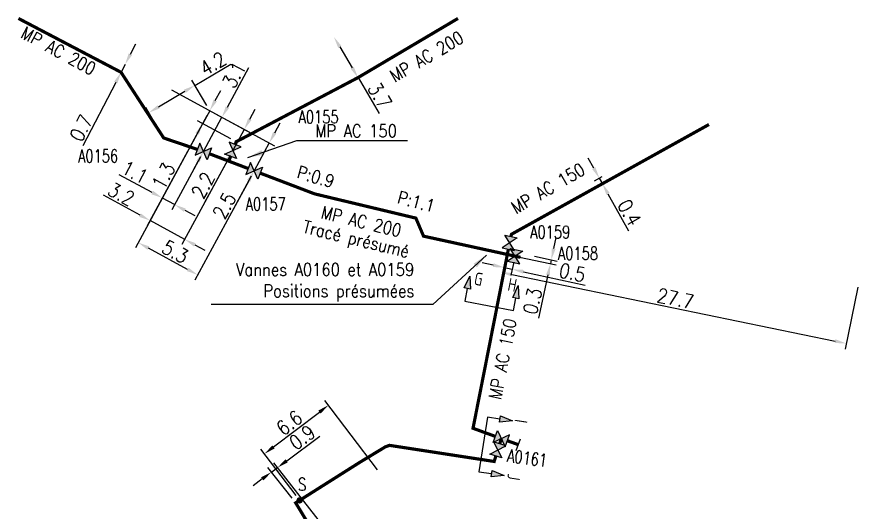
# Model space of a CAD drawing. Header units: millimetres. Extents: x 184000 to 185000, y 128000 to 129000.
# Drawn here: x 184334.1 to 184400.2, y 128961.3 to 129000.1 of the extents above; entities that cross this region are included whole.
import ezdxf
from ezdxf.enums import TextEntityAlignment as Align

# ---------------------------------------------------------------- set-up
doc = ezdxf.new("R2010")
doc.units = ezdxf.units.MM
doc.header["$PDMODE"] = 34
doc.layers.get('0').update_dxf_attribs({"linetype": 'CONTINUOUS'})
doc.layers.get('DEFPOINTS').update_dxf_attribs({"linetype": 'CONTINUOUS'})
for name, color, linetype in [('G_120', 4, 'CONTINUOUS'), ('G_300', 7, 'CONTINUOUS'), ('G_340', 7, 'CONTINUOUS'), ('G_900', 7, 'CONTINUOUS')]:
    doc.layers.add(name, color=color, linetype=linetype)
doc.styles.add('G_ROMANS', font='ROMANS.SHX', dxfattribs={"width": 0.75})
doc.styles.add('indication', font='isocp.shx', dxfattribs={"width": 0.85})
doc.styles.get("Standard").update_dxf_attribs({"font": 'romans.shx', "width": 0.85})
doc.linetypes.add('G_typB_AP', pattern='A,5,-0.3,["o",Standard,S=1.5,R=0,X=0,Y=-0.5],-1.65', length=6.95)
doc.dimstyles.get("Standard").update_dxf_attribs({"dimtxt": 1.5, "dimasz": 1.2, "dimexe": 0.625, "dimexo": 0.625, "dimgap": 0.25, "dimtad": 1, "dimdec": 1, "dimzin": 0, "dimdsep": 46, "dimtxsty": 'Standard', "dimcen": -0.5, "dimadec": 0, "dimazin": 0, "dimtfac": 1, "dimtdec": 1, "dimtmove": 0, "dimatfit": 3, "dimfxl": 0, "dimtolj": 1, "dimtzin": 0, "dimarcsym": 0})

# ---------------------------------------------------------------- blocks, each defined once
blk = doc.blocks.new('G_340_07')
at = {"color": 0, "linetype": 'Continuous', "const_width": 0.25, "flags": 128}
blk.add_lwpolyline([(0, 0), (0.35, 0)], dxfattribs=at)
at = {"color": 0, "linetype": 'Continuous', "flags": 128}
blk.add_lwpolyline([(0.35, -0.5), (0.35, 0.5)], dxfattribs=at)
at = {"color": 0, "linetype": 'Continuous', "width": 0.75, "flags": 3}
for tag, p in [('DEF_LEG', (0, -5)), ('DEF_COUP', (0, -7.5)), ('DEF_TYPE', (0, -10))]:
    blk.add_attdef(tag, text='', height=1.2, dxfattribs=at).set_placement(p, align=Align.MIDDLE)
blk = doc.blocks.new('G_300_04')
at = {"linetype": 'Continuous'}
h = blk.add_hatch(color=0, dxfattribs=at)
h.paths.add_polyline_path([(-0.5, 0.5), (-0.5, -0.5), (0, 0)])
h.paths.add_polyline_path([(0.5, 0.5), (0, 0), (0.5, -0.5)])
at = {"color": 0, "linetype": 'Continuous', "flags": 128}
blk.add_lwpolyline([(-0.5, -0.5), (0.5, 0.5), (0.5, -0.5), (-0.5, 0.5)], close=True, dxfattribs=at)
at = {"color": 0, "linetype": 'Continuous', "width": 0.75}
blk.add_attdef('NUM', text='', height=1, dxfattribs=at).set_placement((0, 1.782), align=Align.MIDDLE_CENTER)
at = {"color": 0, "linetype": 'Continuous', "width": 0.75, "flags": 3}
for tag, p in [('DEF_LEG', (0, -5)), ('DEF_COUP', (0, -7.5)), ('DEF_TYPE', (0, -10))]:
    blk.add_attdef(tag, text='', height=1.2, dxfattribs=at).set_placement(p, align=Align.MIDDLE)
blk = doc.blocks.new('*D291')
at = {"layer": 'DEFPOINTS', "color": 0, "linetype": 'Continuous', "transparency": 16777216}
for p in [(184372.096, 128980.095), (184400.23, 128979.376), (184399.228, 128974.509)]:
    blk.add_point(p, dxfattribs=at)
at = {"layer": 'G_120', "color": 0, "linetype": 'Continuous', "lineweight": -2, "transparency": 16777216}
for p, q in [((184372.978, 128979.914), (184398.346, 128974.691)), ((184400.135, 128978.917), (184399.133, 128974.05))]:
    blk.add_line(p, q, dxfattribs=at)
at = {"layer": 'G_120', "color": 0, "linetype": 'Continuous', "transparency": 16777216}
for points in [[(184373.008, 128980.061), (184372.948, 128979.767), (184372.096, 128980.095)], [(184398.377, 128974.838), (184398.316, 128974.544), (184399.228, 128974.509)]]:
    blk.add_solid(points, dxfattribs=at)
at = {"layer": 'G_120', "color": 0, "linetype": 'Continuous', "transparency": 16777216, "insert": (184385.813, 128978.037), "char_height": 1.125, "attachment_point": 5, "rotation": 348.36613}
blk.add_mtext('\\A1;27.7', dxfattribs=at)
blk = doc.blocks.new('*D292')
at = {"layer": 'DEFPOINTS', "color": 0, "linetype": 'Continuous', "transparency": 16777216}
for p in [(184372.63, 128981.489), (184374.304, 128981.45), (184376.076, 128981.071)]:
    blk.add_point(p, dxfattribs=at)
at = {"layer": 'G_300', "color": 0, "linetype": 'Continuous', "lineweight": -2, "transparency": 16777216}
for p, q in [((184376.268, 128981.95), (184376.46, 128982.829)), ((184373.088, 128981.39), (184376.467, 128980.666)), ((184374.763, 128981.352), (184376.534, 128980.972)), ((184376.076, 128981.071), (184376.009, 128980.764)), ((184375.817, 128979.885), (184375.079, 128976.506))]:
    blk.add_line(p, q, dxfattribs=at)
at = {"layer": 'G_300', "color": 0, "linetype": 'Continuous', "transparency": 16777216}
for points in [[(184376.121, 128981.982), (184376.414, 128981.918), (184376.076, 128981.071)], [(184375.67, 128979.917), (184375.963, 128979.853), (184376.009, 128980.764)]]:
    blk.add_solid(points, dxfattribs=at)
at = {"layer": 'G_300', "color": 0, "linetype": 'Continuous', "transparency": 16777216, "insert": (184374.6, 128977.828), "char_height": 1.125, "attachment_point": 5, "rotation": 77.68088}
blk.add_mtext('\\A1;0.3', dxfattribs=at)
blk = doc.blocks.new('*D293')
at = {"layer": 'DEFPOINTS', "color": 0, "linetype": 'Continuous', "transparency": 16777216}
for p in [(184372.63, 128981.489), (184373.237, 128981.356), (184372.405, 128980.459)]:
    blk.add_point(p, dxfattribs=at)
at = {"layer": 'G_300', "color": 0, "linetype": 'Continuous', "lineweight": -2, "transparency": 16777216}
for p, q in [((184371.525, 128980.651), (184370.646, 128980.843)), ((184372.53, 128981.031), (184372.305, 128980.001)), ((184373.137, 128980.898), (184372.912, 128979.868)), ((184372.405, 128980.459), (184373.012, 128980.326)), ((184373.891, 128980.134), (184378.728, 128979.078))]:
    blk.add_line(p, q, dxfattribs=at)
at = {"layer": 'G_300', "color": 0, "linetype": 'Continuous', "transparency": 16777216}
for points in [[(184371.557, 128980.797), (184371.493, 128980.504), (184372.405, 128980.459)], [(184373.923, 128980.28), (184373.859, 128979.987), (184373.012, 128980.326)]]:
    blk.add_solid(points, dxfattribs=at)
at = {"layer": 'G_300', "color": 0, "linetype": 'Continuous', "transparency": 16777216, "insert": (184377.726, 128980.064), "char_height": 1.125, "attachment_point": 5, "rotation": 347.68088}
blk.add_mtext('\\A1;0.5', dxfattribs=at)
blk = doc.blocks.new('*D294')
at = {"layer": 'DEFPOINTS', "color": 0, "linetype": 'Continuous', "transparency": 16777216}
for p in [(184380.446, 128987.809), (184379.845, 128987.475), (184380.689, 128987.372)]:
    blk.add_point(p, dxfattribs=at)
at = {"layer": 'G_120', "color": 0, "linetype": 'Continuous', "lineweight": -2, "transparency": 16777216}
for p, q in [((184379.408, 128988.262), (184378.971, 128989.049)), ((184380.036, 128987.582), (184379.435, 128987.248)), ((184380.279, 128987.145), (184379.678, 128986.811)), ((184379.845, 128987.475), (184380.088, 128987.038)), ((184380.525, 128986.252), (184382.14, 128983.346))]:
    blk.add_line(p, q, dxfattribs=at)
at = {"layer": 'G_120', "color": 0, "linetype": 'Continuous', "transparency": 16777216}
for points in [[(184379.539, 128988.335), (184379.277, 128988.189), (184379.845, 128987.475)], [(184380.656, 128986.325), (184380.394, 128986.179), (184380.088, 128987.038)]]:
    blk.add_solid(points, dxfattribs=at)
at = {"layer": 'G_120', "color": 0, "linetype": 'Continuous', "transparency": 16777216, "insert": (184382.206, 128984.77), "char_height": 1.125, "attachment_point": 5, "rotation": 299.05901}
blk.add_mtext('\\A1;0.4', dxfattribs=at)
blk = doc.blocks.new('G_300_11')
at = {"color": 0, "linetype": 'Continuous', "const_width": 0.248, "flags": 128}
blk.add_lwpolyline([(-0.126, 0, 1), (0.126, 0, 1)], format="xyb", close=True, dxfattribs=at)
at = {"linetype": 'Continuous', "style": 'G_ROMANS', "width": 0.75}
blk.add_attdef('S', text='', height=1, dxfattribs=at).set_placement((0, 1.35), align=Align.MIDDLE_CENTER)
at = {"color": 0, "linetype": 'Continuous', "width": 0.75, "flags": 3}
for tag, p in [('DEF_LEG', (0, -5)), ('DEF_COUP', (0, -7.5)), ('DEF_TYPE', (0, -10))]:
    blk.add_attdef(tag, text='', height=1.2, dxfattribs=at).set_placement(p, align=Align.MIDDLE)
blk = doc.blocks.new('*D27')
at = {"layer": 'DEFPOINTS', "color": 0, "linetype": 'Continuous', "transparency": 16777216}
for p in [(184354.595, 128964.773), (184356.023, 128962.008), (184362.26, 128955.018)]:
    blk.add_point(p, dxfattribs=at)
at = {"layer": 'G_120', "color": 0, "linetype": 'Continuous', "lineweight": -2, "transparency": 16777216}
for p, q in [((184355.318, 128965.309), (184357.916, 128967.234)), ((184355.734, 128962.377), (184353.835, 128964.793)), ((184354.125, 128964.425), (184354.595, 128964.773)), ((184361.97, 128955.387), (184354.306, 128965.142)), ((184353.402, 128963.889), (184352.678, 128963.353))]:
    blk.add_line(p, q, dxfattribs=at)
at = {"layer": 'G_120', "color": 0, "linetype": 'Continuous', "transparency": 16777216}
for points in [[(184355.229, 128965.429), (184355.408, 128965.188), (184354.595, 128964.773)], [(184353.312, 128964.009), (184353.491, 128963.768), (184354.125, 128964.425)]]:
    blk.add_solid(points, dxfattribs=at)
at = {"layer": 'G_120', "color": 0, "linetype": 'Continuous', "transparency": 16777216, "insert": (184356.532, 128967.142), "char_height": 1.125, "attachment_point": 5, "rotation": 36.53355}
blk.add_mtext('\\A1;0.9', dxfattribs=at)
blk = doc.blocks.new('*D28')
at = {"layer": 'DEFPOINTS', "color": 0, "linetype": 'Continuous', "transparency": 16777216}
for p in [(184358.605, 128969.675), (184362.736, 128964.235), (184356.335, 128962.205)]:
    blk.add_point(p, dxfattribs=at)
at = {"layer": 'G_300', "color": 0, "linetype": 'Continuous', "lineweight": -2, "transparency": 16777216}
for p, q in [((184362.453, 128964.608), (184358.322, 128970.048)), ((184354.284, 128966.394), (184357.888, 128969.131)), ((184356.051, 128962.578), (184353.284, 128966.223))]:
    blk.add_line(p, q, dxfattribs=at)
at = {"layer": 'G_300', "color": 0, "linetype": 'Continuous', "transparency": 16777216}
for points in [[(184357.798, 128969.25), (184357.979, 128969.011), (184358.605, 128969.675)], [(184354.193, 128966.513), (184354.375, 128966.274), (184353.567, 128965.85)]]:
    blk.add_solid(points, dxfattribs=at)
at = {"layer": 'G_300', "color": 0, "linetype": 'Continuous', "transparency": 16777216, "insert": (184355.524, 128968.277), "char_height": 1.125, "attachment_point": 5, "rotation": 37.21042}
blk.add_mtext('\\A1;6.6', dxfattribs=at)
blk = doc.blocks.new('*D29')
at = {"layer": 'DEFPOINTS', "color": 0, "linetype": 'Continuous', "transparency": 16777216}
for p in [(184342.642, 128996.4), (184342.642, 128996.4), (184342.319, 128995.779)]:
    blk.add_point(p, dxfattribs=at)
at = {"layer": 'G_120', "color": 0, "linetype": 'Continuous', "lineweight": -2, "transparency": 16777216}
for p, q in [((184343.057, 128997.199), (184343.472, 128997.997)), ((184342.642, 128996.4), (184342.319, 128995.779)), ((184341.904, 128994.98), (184339.317, 128990.005))]:
    blk.add_line(p, q, dxfattribs=at)
at = {"layer": 'G_120', "color": 0, "linetype": 'Continuous', "transparency": 16777216}
for points in [[(184342.924, 128997.268), (184343.19, 128997.129), (184342.642, 128996.4)], [(184341.771, 128995.05), (184342.037, 128994.911), (184342.319, 128995.779)]]:
    blk.add_solid(points, dxfattribs=at)
at = {"layer": 'G_120', "color": 0, "linetype": 'Continuous', "transparency": 16777216, "insert": (184339.2, 128991.406), "char_height": 1.125, "attachment_point": 5, "rotation": 62.5287}
blk.add_mtext('\\A1;0.7', dxfattribs=at)
blk = doc.blocks.new('*D30')
at = {"layer": 'DEFPOINTS', "color": 0, "linetype": 'Continuous', "transparency": 16777216}
for p in [(184349.28, 128992.767), (184348.785, 128989.566), (184345.565, 128985.915)]:
    blk.add_point(p, dxfattribs=at)
at = {"layer": 'G_300', "color": 0, "linetype": 'Continuous', "lineweight": -2, "transparency": 16777216}
for p, q in [((184349.057, 128992.355), (184345.342, 128985.502)), ((184348.561, 128989.154), (184346.3, 128984.983)), ((184344.774, 128986.344), (184342.185, 128987.747)), ((184346.523, 128985.395), (184345.565, 128985.915)), ((184347.315, 128984.966), (184348.106, 128984.537))]:
    blk.add_line(p, q, dxfattribs=at)
at = {"layer": 'G_300', "color": 0, "linetype": 'Continuous', "transparency": 16777216}
for points in [[(184344.845, 128986.475), (184344.702, 128986.212), (184345.565, 128985.915)], [(184347.386, 128985.098), (184347.243, 128984.834), (184346.523, 128985.395)]]:
    blk.add_solid(points, dxfattribs=at)
at = {"layer": 'G_300', "color": 0, "linetype": 'Continuous', "transparency": 16777216, "insert": (184343.408, 128987.937), "char_height": 1.125, "attachment_point": 5, "rotation": 331.53655}
blk.add_mtext('\\A1;1.1', dxfattribs=at)
blk = doc.blocks.new('*D31')
at = {"layer": 'DEFPOINTS', "color": 0, "linetype": 'Continuous', "transparency": 16777216}
for p in [(184348.106, 128994.748), (184349.28, 128992.767), (184345.667, 128990.625)]:
    blk.add_point(p, dxfattribs=at)
at = {"layer": 'G_120', "color": 0, "linetype": 'Continuous', "lineweight": -2, "transparency": 16777216}
for p, q in [((184348.106, 128994.748), (184350.926, 128996.42)), ((184349.041, 128993.17), (184347.867, 128995.151)), ((184345.267, 128993.065), (184347.332, 128994.289)), ((184345.428, 128991.029), (184344.254, 128993.01))]:
    blk.add_line(p, q, dxfattribs=at)
at = {"layer": 'G_120', "color": 0, "linetype": 'Continuous', "transparency": 16777216}
for points in [[(184347.255, 128994.418), (184347.408, 128994.16), (184348.106, 128994.748)], [(184345.191, 128993.194), (184345.343, 128992.936), (184344.493, 128992.607)]]:
    blk.add_solid(points, dxfattribs=at)
at = {"layer": 'G_120', "color": 0, "linetype": 'Continuous', "transparency": 16777216, "insert": (184349.521, 128996.459), "char_height": 1.125, "attachment_point": 5, "rotation": 30.65635}
blk.add_mtext('\\A1;4.2', dxfattribs=at)
blk = doc.blocks.new('*D32')
at = {"layer": 'DEFPOINTS', "color": 0, "linetype": 'Continuous', "transparency": 16777216}
for p in [(184345.862, 128994.62), (184350.238, 128992.248), (184348.785, 128989.566)]:
    blk.add_point(p, dxfattribs=at)
at = {"layer": 'G_300', "color": 0, "linetype": 'Continuous', "lineweight": -2, "transparency": 16777216}
for p, q in [((184350.667, 128993.039), (184352.351, 128996.145)), ((184346.274, 128994.397), (184350.65, 128992.024)), ((184348.785, 128989.566), (184350.238, 128992.248)), ((184348.356, 128988.775), (184347.927, 128987.984))]:
    blk.add_line(p, q, dxfattribs=at)
at = {"layer": 'G_300', "color": 0, "linetype": 'Continuous', "transparency": 16777216}
for points in [[(184350.535, 128993.11), (184350.799, 128992.967), (184350.238, 128992.248)], [(184348.224, 128988.846), (184348.488, 128988.703), (184348.785, 128989.566)]]:
    blk.add_solid(points, dxfattribs=at)
at = {"layer": 'G_300', "color": 0, "linetype": 'Continuous', "transparency": 16777216, "insert": (184351.19, 128995.577), "char_height": 1.125, "attachment_point": 5, "rotation": 61.53655}
blk.add_mtext('\\A1;3.1', dxfattribs=at)
blk = doc.blocks.new('*D33')
at = {"layer": 'DEFPOINTS', "color": 0, "linetype": 'Continuous', "transparency": 16777216}
for p in [(184349.28, 128992.767), (184351.095, 128989.652), (184344.605, 128984.144)]:
    blk.add_point(p, dxfattribs=at)
at = {"layer": 'G_300', "color": 0, "linetype": 'Continuous', "lineweight": -2, "transparency": 16777216}
for p, q in [((184349.057, 128992.355), (184344.382, 128983.732)), ((184350.872, 128989.24), (184347.09, 128982.263)), ((184343.814, 128984.573), (184340.932, 128986.135)), ((184347.313, 128982.675), (184344.605, 128984.144)), ((184348.104, 128982.246), (184348.896, 128981.818))]:
    blk.add_line(p, q, dxfattribs=at)
at = {"layer": 'G_300', "color": 0, "linetype": 'Continuous', "transparency": 16777216}
for points in [[(184343.885, 128984.704), (184343.742, 128984.441), (184344.605, 128984.144)], [(184348.176, 128982.378), (184348.033, 128982.115), (184347.313, 128982.675)]]:
    blk.add_solid(points, dxfattribs=at)
at = {"layer": 'G_300', "color": 0, "linetype": 'Continuous', "transparency": 16777216, "insert": (184342.335, 128986.228), "char_height": 1.125, "attachment_point": 5, "rotation": 331.53655}
blk.add_mtext('\\A1;3.2', dxfattribs=at)
blk = doc.blocks.new('*D34')
at = {"layer": 'DEFPOINTS', "color": 0, "linetype": 'Continuous', "transparency": 16777216}
for p in [(184349.28, 128992.767), (184349.28, 128992.767), (184351.354, 128990.329)]:
    blk.add_point(p, dxfattribs=at)
at = {"layer": 'G_120', "color": 0, "linetype": 'Continuous', "lineweight": -2, "transparency": 16777216}
for p, q in [((184349.709, 128993.558), (184350.138, 128994.349)), ((184349.28, 128992.767), (184348.73, 128991.752)), ((184350.942, 128990.553), (184348.318, 128991.975)), ((184348.301, 128990.961), (184345.782, 128986.314))]:
    blk.add_line(p, q, dxfattribs=at)
at = {"layer": 'G_120', "color": 0, "linetype": 'Continuous', "transparency": 16777216}
for points in [[(184349.577, 128993.63), (184349.841, 128993.487), (184349.28, 128992.767)], [(184348.169, 128991.032), (184348.433, 128990.889), (184348.73, 128991.752)]]:
    blk.add_solid(points, dxfattribs=at)
at = {"layer": 'G_120', "color": 0, "linetype": 'Continuous', "transparency": 16777216, "insert": (184345.656, 128987.657), "char_height": 1.125, "attachment_point": 5, "rotation": 61.53655}
blk.add_mtext('\\A1;1.3', dxfattribs=at)
blk = doc.blocks.new('*D35')
at = {"layer": 'DEFPOINTS', "color": 0, "linetype": 'Continuous', "transparency": 16777216}
for p in [(184359.025, 128998.543), (184359.025, 128998.543), (184360.912, 128995.36)]:
    blk.add_point(p, dxfattribs=at)
at = {"layer": 'G_120', "color": 0, "linetype": 'Continuous', "lineweight": -2, "transparency": 16777216}
for p, q in [((184359.484, 128997.769), (184360.453, 128996.135)), ((184360.912, 128995.36), (184362.584, 128992.54))]:
    blk.add_line(p, q, dxfattribs=at)
at = {"layer": 'G_120', "color": 0, "linetype": 'Continuous', "transparency": 16777216}
for points in [[(184359.613, 128997.846), (184359.355, 128997.693), (184359.025, 128998.543)], [(184360.582, 128996.211), (184360.324, 128996.058), (184360.912, 128995.36)]]:
    blk.add_solid(points, dxfattribs=at)
at = {"layer": 'G_120', "color": 0, "linetype": 'Continuous', "transparency": 16777216, "insert": (184362.622, 128993.946), "char_height": 1.125, "attachment_point": 5, "rotation": 300.65635}
blk.add_mtext('\\A1;3.7', dxfattribs=at)
blk = doc.blocks.new('*D36')
at = {"layer": 'DEFPOINTS', "color": 0, "linetype": 'Continuous', "transparency": 16777216}
for p in [(184349.28, 128992.767), (184352.763, 128988.05), (184343.67, 128982.42)]:
    blk.add_point(p, dxfattribs=at)
at = {"layer": 'G_300', "color": 0, "linetype": 'Continuous', "lineweight": -2, "transparency": 16777216}
for p, q in [((184349.057, 128992.355), (184343.447, 128982.008)), ((184352.539, 128987.638), (184348.115, 128979.477)), ((184347.547, 128980.318), (184344.462, 128981.991))]:
    blk.add_line(p, q, dxfattribs=at)
at = {"layer": 'G_300', "color": 0, "linetype": 'Continuous', "transparency": 16777216}
for points in [[(184344.533, 128982.123), (184344.39, 128981.859), (184343.67, 128982.42)], [(184347.619, 128980.45), (184347.476, 128980.186), (184348.339, 128979.889)]]:
    blk.add_solid(points, dxfattribs=at)
at = {"layer": 'G_300', "color": 0, "linetype": 'Continuous', "transparency": 16777216, "insert": (184346.572, 128981.7), "char_height": 1.125, "attachment_point": 5, "rotation": 331.53655}
blk.add_mtext('\\A1;5.3', dxfattribs=at)
blk = doc.blocks.new('*D37')
at = {"layer": 'DEFPOINTS', "color": 0, "linetype": 'Continuous', "transparency": 16777216}
for p in [(184350.238, 128992.248), (184353.948, 128990.236), (184352.763, 128988.05)]:
    blk.add_point(p, dxfattribs=at)
at = {"layer": 'G_300', "color": 0, "linetype": 'Continuous', "lineweight": -2, "transparency": 16777216}
for p, q in [((184350.65, 128992.024), (184354.36, 128990.013)), ((184354.377, 128991.027), (184354.806, 128991.819)), ((184353.948, 128990.236), (184352.763, 128988.05)), ((184352.334, 128987.259), (184350.519, 128983.911))]:
    blk.add_line(p, q, dxfattribs=at)
at = {"layer": 'G_300', "color": 0, "linetype": 'Continuous', "transparency": 16777216}
for points in [[(184354.245, 128991.099), (184354.509, 128990.956), (184353.948, 128990.236)], [(184352.202, 128987.33), (184352.466, 128987.187), (184352.763, 128988.05)]]:
    blk.add_solid(points, dxfattribs=at)
at = {"layer": 'G_300', "color": 0, "linetype": 'Continuous', "transparency": 16777216, "insert": (184350.427, 128985.314), "char_height": 1.125, "attachment_point": 5, "rotation": 61.53655}
blk.add_mtext('\\A1;2.5', dxfattribs=at)
blk = doc.blocks.new('*D38')
at = {"layer": 'DEFPOINTS', "color": 0, "linetype": 'Continuous', "transparency": 16777216}
for p in [(184349.28, 128992.767), (184351.988, 128991.299), (184351.095, 128989.652)]:
    blk.add_point(p, dxfattribs=at)
at = {"layer": 'G_300', "color": 0, "linetype": 'Continuous', "lineweight": -2, "transparency": 16777216}
for p, q in [((184349.692, 128992.544), (184352.4, 128991.075)), ((184352.417, 128992.09), (184352.846, 128992.881)), ((184351.988, 128991.299), (184351.095, 128989.652)), ((184350.666, 128988.861), (184348.852, 128985.513))]:
    blk.add_line(p, q, dxfattribs=at)
at = {"layer": 'G_300', "color": 0, "linetype": 'Continuous', "transparency": 16777216}
for points in [[(184352.285, 128992.161), (184352.549, 128992.019), (184351.988, 128991.299)], [(184350.535, 128988.932), (184350.798, 128988.789), (184351.095, 128989.652)]]:
    blk.add_solid(points, dxfattribs=at)
at = {"layer": 'G_300', "color": 0, "linetype": 'Continuous', "transparency": 16777216, "insert": (184348.759, 128986.916), "char_height": 1.125, "attachment_point": 5, "rotation": 61.53655}
blk.add_mtext('\\A1;2.2', dxfattribs=at)

msp = doc.modelspace()

# ---------------------------------------------------------------- hatches: boundary and pattern name
at = {"layer": 'G_900', "ltscale": 0.5}
h = msp.add_hatch(color=256, dxfattribs=at)
h.dxf.hatch_style = 1
h.paths.add_polyline_path([(184369.238, 128978.866), (184369.729, 128978.769), (184369.677, 128979.799)])
h = msp.add_hatch(color=256, dxfattribs=at)
h.dxf.hatch_style = 1
h.paths.add_polyline_path([(184373.048, 128978.114), (184373.538, 128978.018), (184373.487, 128979.047)])
h = msp.add_hatch(color=256, dxfattribs=at)
h.dxf.hatch_style = 1
h.paths.add_polyline_path([(184372.087, 128968.832), (184372.011, 128968.338), (184373.037, 128968.432)])
h = msp.add_hatch(color=256, dxfattribs=at)
h.dxf.hatch_style = 1
h.paths.add_polyline_path([(184371.427, 128964.549), (184371.351, 128964.055), (184372.378, 128964.15)])

# ---------------------------------------------------------------- linework, layer by layer
at = {"layer": 'G_120', "linetype": 'G_typB_AP', "const_width": 0.25, "flags": 128}
for points in [[(184334.271, 129000), (184342.319, 128995.779), (184345.667, 128990.625), (184348.312, 128989.727)], [(184351.274, 128990.119), (184351.354, 128990.329), (184360.912, 128995.36), (184368.754, 129000)], [(184372.913, 128982.889), (184372.953, 128983.074), (184380.689, 128987.372), (184388.447, 128991.683)], [(184349.252, 128989.388), (184350.774, 128988.808), (184352.296, 128988.228)], [(184350.918, 128989.186), (184350.774, 128988.808)], [(184353.23, 128987.872), (184357.506, 128986.242), (184365.451, 128984.339), (184366.055, 128982.924), (184372.63, 128981.489), (184373.237, 128981.356), (184373.658, 128981.264)], [(184371.694, 128967.219), (184369.936, 128967.858), (184372.172, 128979.186), (184372.342, 128980.047), (184372.71, 128981.91)], [(184372.028, 128966.634), (184372.158, 128967.047)], [(184372.634, 128966.879), (184373.156, 128966.691)]]:
    msp.add_lwpolyline(points, dxfattribs=at)
at = {"layer": 'G_120', "linetype": 'G_typB_AP', "const_width": 0.25}
msp.add_lwpolyline([(184366.159, 128944.075), (184366.22, 128945.332), (184366.044, 128945.57), (184365.021, 128946.951), (184364.704, 128947.379), (184365.788, 128948.168), (184365.652, 128948.354), (184362.121, 128953.173), (184358.482, 128957.944), (184356.023, 128962.008), (184356.023, 128962.008), (184356.335, 128962.205), (184361.023, 128965.169), (184363.06, 128966.403), (184363.383, 128966.518), (184371.594, 128965.254), (184371.728, 128965.68)], dxfattribs=at)
at = {"layer": 'G_900', "ltscale": 0.5, "flags": 128}
for points in [[(184369.729, 128978.769), (184369.238, 128978.866), (184369.677, 128979.799)], [(184373.538, 128978.018), (184373.048, 128978.114), (184373.487, 128979.047)], [(184372.011, 128968.338), (184372.087, 128968.832), (184373.037, 128968.432)], [(184371.351, 128964.055), (184371.427, 128964.549), (184372.378, 128964.15)]]:
    msp.add_lwpolyline(points, close=True, dxfattribs=at)
for points in [[(184369.484, 128978.818), (184369.29, 128977.837), (184373.1, 128977.085), (184373.293, 128978.066)], [(184372.049, 128968.585), (184371.06, 128968.737), (184370.401, 128964.454), (184371.389, 128964.302)]]:
    msp.add_lwpolyline(points, dxfattribs=at)

# ---------------------------------------------------------------- block references
at = {"layer": 'G_300'}
ref = msp.add_blockref('G_300_04', (184351.095, 128989.652), dxfattribs=dict(at, rotation=249.0762764263359))
ref.add_attrib('NUM', 'A0155', dxfattribs={"layer": '0', "color": 0, "linetype": 'Continuous', "height": 1, "width": 0.75}).set_placement((184357.816, 128992.278), align=Align.MIDDLE_CENTER)
ref = msp.add_blockref('G_300_04', (184348.785, 128989.566), dxfattribs=dict(at, rotation=339.1341916561768))
ref.add_attrib('NUM', 'A0156', dxfattribs={"layer": '0', "color": 0, "linetype": 'Continuous', "height": 1, "width": 0.75}).set_placement((184340.518, 128989.215), align=Align.MIDDLE_CENTER)
ref = msp.add_blockref('G_300_04', (184352.763, 128988.05), dxfattribs=dict(at, rotation=339.134191657205))
ref.add_attrib('NUM', 'A0157', dxfattribs={"layer": '0', "color": 0, "linetype": 'Continuous', "height": 1, "rotation": 0, "width": 0.75}).set_placement((184353.669, 128985.45), align=Align.MIDDLE_CENTER)
ref = msp.add_blockref('G_300_04', (184372.806, 128982.4), dxfattribs=dict(at, rotation=77.68088493519791))
ref.add_attrib('NUM', 'A0159', dxfattribs={"layer": '0', "color": 0, "linetype": 'Continuous', "height": 1, "width": 0.75}).set_placement((184375.991, 128983.246), align=Align.MIDDLE_CENTER)
ref = msp.add_blockref('G_300_04', (184373.237, 128981.356), dxfattribs=dict(at, rotation=77.68088493519791))
ref.add_attrib('NUM', 'A0158', dxfattribs={"layer": '0', "color": 0, "linetype": 'Continuous', "height": 1, "width": 0.75}).set_placement((184378.167, 128981.581), align=Align.MIDDLE_CENTER)
at = {"layer": 'G_300', "rotation": 159.8911389572388}
msp.add_blockref('G_300_04', (184372.164, 128967.049), dxfattribs=at)
at = {"layer": 'G_300'}
ref = msp.add_blockref('G_300_04', (184371.878, 128966.157), dxfattribs=dict(at, rotation=252.5184130688637))
ref.add_attrib('NUM', 'A0161', dxfattribs={"layer": '0', "color": 0, "linetype": 'Continuous', "height": 1, "rotation": 352.62389, "width": 0.75}).set_placement((184374.186, 128965.522), align=Align.MIDDLE_CENTER)
ref = msp.add_blockref('G_300_11', (184356.335, 128962.205), dxfattribs=dict(at, rotation=237.6732196153503))
ref.add_attrib('S', 'S', dxfattribs={"layer": '0', "linetype": 'Continuous', "height": 1, "style": 'G_ROMANS', "width": 0.75}).set_placement((184356.531, 128963.468), align=Align.MIDDLE_CENTER)
at = {"layer": 'G_340', "rotation": 340.1572720848607}
msp.add_blockref('G_340_07', (184373.156, 128966.691), dxfattribs=at)

# ---------------------------------------------------------------- texts
at = {"layer": 'G_120', "linetype": 'Continuous', "width": 0.85}
for s, rotation, p in [('MP AC 200', 331.80626, (184337.408, 128997.46)), ('MP AC 200', 30.27592, (184366.296, 128997.015)), ('P:0.9', 344.0846, (184357.6, 128987.584)), ('MP AC 150', 30.27592, (184375.812, 128986.67)), ('P:1.1', 345.05771, (184365.485, 128985.627)), ('MP AC 200', 346.43089, (184361.173, 128984.083)), ('Tracé présumé', 346.43089, (184360.724, 128982.543)), ('MP AC 150', 78.83392, (184372.255, 128973.297))]:
    msp.add_text(s, height=1, rotation=rotation, dxfattribs=at).set_placement(p, align=Align.MIDDLE)
at = {"layer": 'G_120', "linetype": 'Continuous', "insert": (184357.557, 128991.182), "char_height": 1, "attachment_point": 4}
msp.add_mtext('MP AC 150', dxfattribs=at)
at = {"layer": 'G_300', "linetype": 'Continuous', "insert": (184365.328, 128979.305), "char_height": 1, "attachment_point": 6}
msp.add_mtext('Vannes A0160 et A0159\\PPositions présumées', dxfattribs=at)
at = {"layer": 'G_900', "char_height": 1, "attachment_point": 1, "style": 'indication'}
for s, insert, width, rotation in [('G', (184370.153, 128980.114), 0.9495, 348.83392), ('H', (184372.794, 128979.662), 0.72519, 348.83392), ('I', (184374.213, 128968.454), 0.9495, 261.24719), ('J', (184373.661, 128964.176), 0.72519, 261.24719)]:
    msp.add_mtext(s, dxfattribs=dict(at, insert=insert, width=width, rotation=rotation))

# ---------------------------------------------------------------- dimensions: what is measured, and where the dimension line sits
at = {"layer": 'G_120', "linetype": 'Continuous'}
for base, p1, p2, angle, override, picture, middle in [((184359.025, 128998.543), (184360.912, 128995.36), (184359.025, 128998.543), 300.65635, {"dimscale": 0.75}, '*D35', (184361.977, 128993.563)), ((184342.642, 128996.4), (184342.319, 128995.779), (184342.642, 128996.4), 242.5287, {"dimscale": 0.75, "dimatfit": 0}, '*D29', (184339.865, 128991.06)), ((184348.106, 128994.748), (184345.667, 128990.625), (184349.28, 128992.767), 210.65635, {"dimscale": 0.75}, '*D31', (184349.903, 128995.813)), ((184399.228, 128974.509), (184372.096, 128980.095), (184400.23, 128979.376), 168.36613, {"dimscale": 0.75}, '*D291', (184385.662, 128977.302)), ((184354.595, 128964.773), (184356.023, 128962.008), (184362.26, 128955.018), 216.53355, {"dimscale": 0.75, "dimatfit": 0}, '*D27', (184356.979, 128966.539))]:
    dim = msp.add_linear_dim(base=base, p1=p1, p2=p2, angle=angle, dimstyle='Standard', override=override, dxfattribs=at)
    dim.commit()
    dim.dimension.update_dxf_attribs({"geometry": picture, "text_midpoint": middle, "dimtype": 160})
for base, p1, p2, angle, text, picture, middle in [((184349.28, 128992.767), (184351.354, 128990.329), (184349.28, 128992.767), 241.53655, '1.3', '*D34', (184346.316, 128987.299)), ((184379.845, 128987.475), (184380.689, 128987.372), (184380.446, 128987.809), 299.05901, '0.4', '*D294', (184381.551, 128984.406))]:
    dim = msp.add_linear_dim(base=base, p1=p1, p2=p2, angle=angle, text=text, dimstyle='Standard', override={"dimscale": 0.75, "dimatfit": 0}, dxfattribs=at)
    dim.commit()
    dim.dimension.update_dxf_attribs({"geometry": picture, "text_midpoint": middle, "dimtype": 160})
at = {"layer": 'G_300', "linetype": 'Continuous'}
for base, p1, p2, angle, picture, middle in [((184350.238242, 128992.247508), (184348.784618, 128989.566188), (184345.862, 128994.62), 241.536555, '*D32', (184351.849433, 128995.219473)), ((184345.565, 128985.915), (184348.785, 128989.566), (184349.28, 128992.767), 331.53655, '*D30', (184343.051, 128987.278)), ((184343.67, 128982.42), (184352.763, 128988.05), (184349.28, 128992.767), 331.53655, '*D36', (184346.215, 128981.041)), ((184353.948, 128990.236), (184352.763, 128988.05), (184350.238, 128992.248), 241.53655, '*D37', (184351.086, 128984.957)), ((184376.076, 128981.071), (184372.63, 128981.489), (184374.304, 128981.45), 257.68088, '*D292', (184375.333, 128977.668))]:
    dim = msp.add_linear_dim(base=base, p1=p1, p2=p2, angle=angle, dimstyle='Standard', override={"dimscale": 0.75, "dimatfit": 0}, dxfattribs=at)
    dim.commit()
    dim.dimension.update_dxf_attribs({"geometry": picture, "text_midpoint": middle, "dimtype": 160})
for base, p1, p2, angle, text, picture, middle in [((184344.605, 128984.144), (184351.095, 128989.652), (184349.28, 128992.767), 331.53655, '3.2', '*D33', (184341.977, 128985.568)), ((184351.988, 128991.299), (184351.095, 128989.652), (184349.28, 128992.767), 241.53655, '2.2', '*D38', (184349.419, 128986.559)), ((184372.405, 128980.459), (184373.237, 128981.356), (184372.63, 128981.489), 347.68088, '0.5', '*D293', (184377.566, 128979.331)), ((184358.605, 128969.675), (184356.335, 128962.205), (184362.736, 128964.235), 217.21042, '6.6', '*D28', (184355.978, 128967.68))]:
    dim = msp.add_linear_dim(base=base, p1=p1, p2=p2, angle=angle, text=text, dimstyle='Standard', override={"dimscale": 0.75, "dimatfit": 0}, dxfattribs=at)
    dim.commit()
    dim.dimension.update_dxf_attribs({"geometry": picture, "text_midpoint": middle, "dimtype": 160})

# ---------------------------------------------------------------- leaders
at = {"layer": 'G_120', "linetype": 'Continuous', "annotation_type": 0, "has_hookline": 1, "hookline_direction": 0, "text_width": 7.245}
msp.add_leader([(184352.269, 128989.082), (184356.107, 128990.432), (184357.307, 128990.432)], dimstyle='Standard', dxfattribs=at)
at = {"layer": 'G_300', "linetype": 'Continuous', "annotation_type": 0, "has_hookline": 1, "hookline_direction": 1, "text_width": 15.948}
msp.add_leader([(184370.99, 128981.429), (184366.778, 128977.555), (184365.578, 128977.555)], dimstyle='Standard', dxfattribs=at)

doc.saveas('drawing.dxf')
